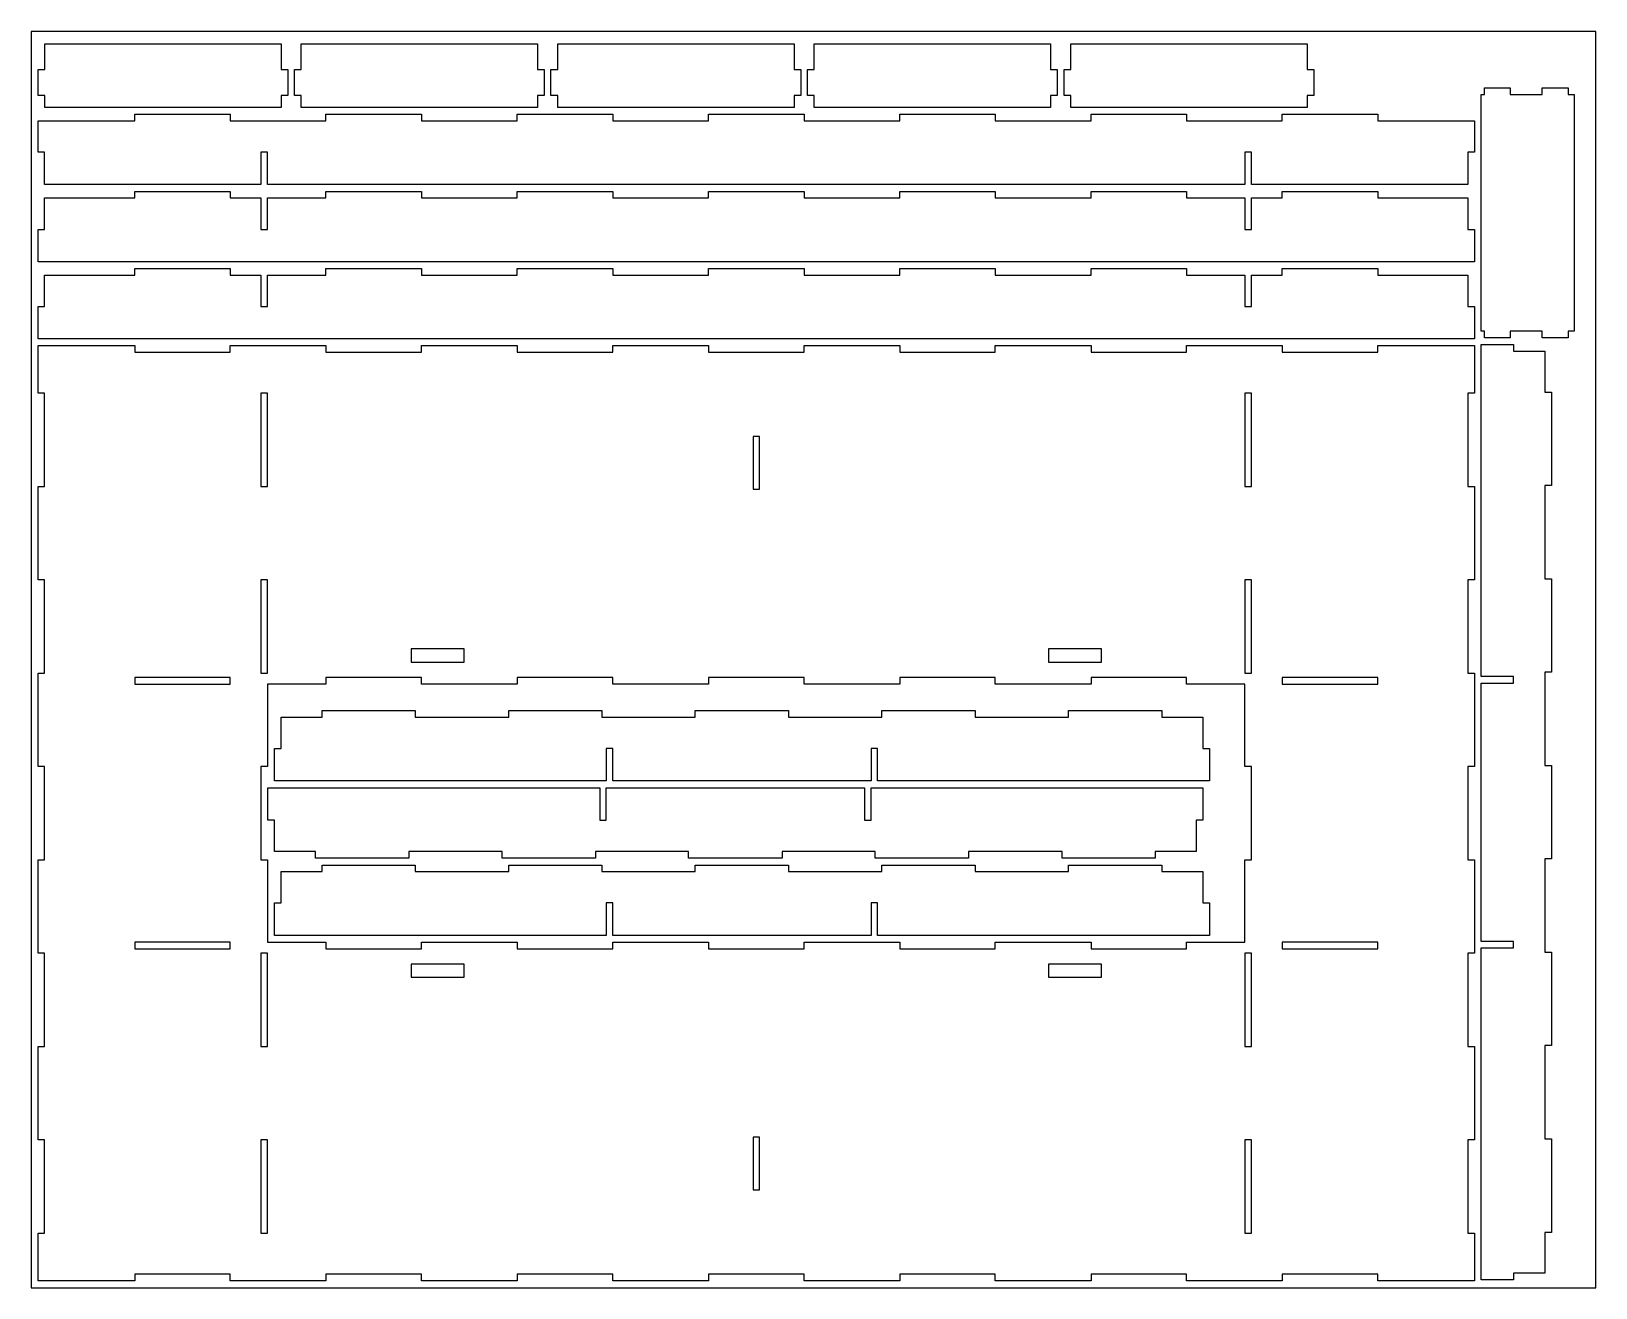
# Model space of a CAD drawing. Extents: x 0 to 1089, y 0 to 874.
import ezdxf

# ---------------------------------------------------------------- set-up
doc = ezdxf.new("R2010")
doc.units = 0
doc.header["$MEASUREMENT"] = 0
doc.layers.add('DEFAULT', color=1, linetype='Continuous')

msp = doc.modelspace()

# ---------------------------------------------------------------- linework, layer by layer
at = {"color": 5}
msp.add_lwpolyline([(0, 0), (1088.6, 0), (1088.6, 873.9), (0, 873.9)], close=True, dxfattribs=at)
at = {"layer": 'DEFAULT'}
for p, q in [((9.4, 847.3), (9.4, 865.2)), ((9.4, 865.2), (173.9, 865.2)), ((173.9, 865.2), (173.9, 847.3)), ((187.7, 847.3), (187.7, 865.2)), ((187.7, 865.2), (352.3, 865.2)), ((352.3, 865.2), (352.3, 847.3)), ((366.3, 847.3), (366.3, 865.2)), ((366.3, 865.2), (530.8, 865.2)), ((530.8, 865.2), (530.8, 847.3)), ((544.8, 847.3), (544.8, 865.2)), ((544.8, 865.2), (709.3, 865.2)), ((709.3, 865.2), (709.3, 847.3)), ((723.3, 847.3), (723.3, 865.2)), ((723.3, 865.2), (887.8, 865.2)), ((887.8, 865.2), (887.8, 847.3)), ((4.7, 829.3), (4.7, 847.3)), ((4.7, 847.3), (9.4, 847.3)), ((173.9, 847.3), (178.5, 847.3)), ((178.5, 847.3), (178.5, 829.3)), ((183.1, 829.3), (183.1, 847.3)), ((183.1, 847.3), (187.7, 847.3)), ((352.3, 847.3), (356.9, 847.3)), ((356.9, 847.3), (356.9, 829.3)), ((361.6, 829.3), (361.6, 847.3)), ((361.6, 847.3), (366.3, 847.3)), ((530.8, 847.3), (535.4, 847.3)), ((535.4, 847.3), (535.4, 829.3)), ((540.1, 829.3), (540.1, 847.3)), ((540.1, 847.3), (544.8, 847.3)), ((709.3, 847.3), (713.9, 847.3)), ((713.9, 847.3), (713.9, 829.3)), ((718.6, 829.3), (718.6, 847.3)), ((718.6, 847.3), (723.3, 847.3)), ((887.8, 847.3), (892.4, 847.3)), ((892.4, 847.3), (892.4, 829.3)), ((9.4, 829.3), (4.7, 829.3)), ((9.4, 820.9), (9.4, 829.3)), ((178.5, 829.3), (173.9, 829.3)), ((173.9, 829.3), (173.9, 820.9)), ((187.7, 829.3), (183.1, 829.3)), ((187.7, 820.9), (187.7, 829.3)), ((356.9, 829.3), (352.3, 829.3)), ((352.3, 829.3), (352.3, 820.9)), ((366.3, 829.3), (361.6, 829.3)), ((366.3, 820.9), (366.3, 829.3)), ((535.4, 829.3), (530.8, 829.3)), ((530.8, 829.3), (530.8, 820.9)), ((544.8, 829.3), (540.1, 829.3)), ((544.8, 820.9), (544.8, 829.3)), ((713.9, 829.3), (709.3, 829.3)), ((709.3, 829.3), (709.3, 820.9)), ((723.3, 829.3), (718.6, 829.3)), ((723.3, 820.9), (723.3, 829.3)), ((892.4, 829.3), (887.8, 829.3)), ((887.8, 829.3), (887.8, 820.9)), ((1008.8, 665.4), (1008.8, 830)), ((1008.8, 830), (1011.2, 830)), ((1011.2, 830), (1011.2, 834.6)), ((1011.2, 834.6), (1029.1, 834.6)), ((1029.1, 834.6), (1029.1, 830)), ((1029.1, 830), (1051.4, 830)), ((1051.4, 830), (1051.4, 834.6)), ((1051.4, 834.6), (1069.4, 834.6)), ((1069.4, 834.6), (1069.4, 830)), ((1069.4, 830), (1073.5, 830)), ((1073.5, 830), (1073.5, 665.4)), ((173.9, 820.9), (9.4, 820.9)), ((352.3, 820.9), (187.7, 820.9)), ((530.8, 820.9), (366.3, 820.9)), ((709.3, 820.9), (544.8, 820.9)), ((887.8, 820.9), (723.3, 820.9)), ((4.7, 811.7), (72, 811.7)), ((4.7, 789.9), (4.7, 811.7)), ((72, 811.7), (72, 816.3)), ((72, 816.3), (138.5, 816.3)), ((138.5, 816.3), (138.5, 811.7)), ((138.5, 811.7), (205, 811.7)), ((205, 811.7), (205, 816.3)), ((205, 816.3), (271.6, 816.3)), ((271.6, 816.3), (271.6, 811.7)), ((271.6, 811.7), (338.1, 811.7)), ((338.1, 811.7), (338.1, 816.3)), ((338.1, 816.3), (404.7, 816.3)), ((404.7, 816.3), (404.7, 811.7)), ((404.7, 811.7), (471.2, 811.7)), ((471.2, 811.7), (471.2, 816.3)), ((471.2, 816.3), (537.8, 816.3)), ((537.8, 816.3), (537.8, 811.7)), ((537.8, 811.7), (604.3, 811.7)), ((604.3, 811.7), (604.3, 816.3)), ((604.3, 816.3), (670.8, 816.3)), ((670.8, 816.3), (670.8, 811.7)), ((670.8, 811.7), (737.4, 811.7)), ((737.4, 811.7), (737.4, 816.3)), ((737.4, 816.3), (803.9, 816.3)), ((803.9, 816.3), (803.9, 811.7)), ((803.9, 811.7), (870.5, 811.7)), ((870.5, 811.7), (870.5, 816.3)), ((870.5, 816.3), (937, 816.3)), ((937, 816.3), (937, 811.7)), ((937, 811.7), (1004.2, 811.7)), ((1004.2, 811.7), (1004.2, 789.9)), ((9.3, 789.9), (4.7, 789.9)), ((9.3, 767.3), (9.3, 789.9)), ((164.4, 789.9), (159.8, 789.9)), ((159.8, 789.9), (159.8, 767.3)), ((164.4, 767.3), (164.4, 789.9)), ((849.1, 789.9), (844.5, 789.9)), ((844.5, 789.9), (844.5, 767.3)), ((849.1, 767.3), (849.1, 789.9)), ((1004.2, 789.9), (999.6, 789.9)), ((999.6, 789.9), (999.6, 767.3)), ((159.8, 767.3), (9.3, 767.3)), ((72, 758), (72, 762.6)), ((72, 762.6), (138.5, 762.6)), ((138.5, 762.6), (138.5, 758)), ((844.5, 767.3), (164.4, 767.3)), ((205, 758), (205, 762.6)), ((205, 762.6), (271.6, 762.6)), ((271.6, 762.6), (271.6, 758)), ((338.1, 758), (338.1, 762.6)), ((338.1, 762.6), (404.7, 762.6)), ((404.7, 762.6), (404.7, 758)), ((471.2, 758), (471.2, 762.6)), ((471.2, 762.6), (537.8, 762.6)), ((537.8, 762.6), (537.8, 758)), ((604.3, 758), (604.3, 762.6)), ((604.3, 762.6), (670.8, 762.6)), ((670.8, 762.6), (670.8, 758)), ((737.4, 758), (737.4, 762.6)), ((737.4, 762.6), (803.9, 762.6)), ((803.9, 762.6), (803.9, 758)), ((999.6, 767.3), (849.1, 767.3)), ((870.5, 758), (870.5, 762.6)), ((870.5, 762.6), (937, 762.6)), ((937, 762.6), (937, 758)), ((9.3, 758), (72, 758)), ((9.3, 736.1), (9.3, 758)), ((138.5, 758), (159.8, 758)), ((159.8, 758), (159.8, 736.1)), ((164.4, 736.1), (164.4, 758)), ((164.4, 758), (205, 758)), ((271.6, 758), (338.1, 758)), ((404.7, 758), (471.2, 758)), ((537.8, 758), (604.3, 758)), ((670.8, 758), (737.4, 758)), ((803.9, 758), (844.5, 758)), ((844.5, 758), (844.5, 736.1)), ((849.1, 736.1), (849.1, 758)), ((849.1, 758), (870.5, 758)), ((937, 758), (999.6, 758)), ((999.6, 758), (999.6, 736.1)), ((4.7, 713.6), (4.7, 736.1)), ((4.7, 736.1), (9.3, 736.1)), ((159.8, 736.1), (164.4, 736.1)), ((844.5, 736.1), (849.1, 736.1)), ((999.6, 736.1), (1004.2, 736.1)), ((1004.2, 736.1), (1004.2, 713.6)), ((1004.2, 713.6), (4.7, 713.6)), ((72, 704.4), (72, 709)), ((72, 709), (138.5, 709)), ((138.5, 709), (138.5, 704.4)), ((205, 704.4), (205, 709)), ((205, 709), (271.6, 709)), ((271.6, 709), (271.6, 704.4)), ((338.1, 704.4), (338.1, 709)), ((338.1, 709), (404.7, 709)), ((404.7, 709), (404.7, 704.4)), ((471.2, 704.4), (471.2, 709)), ((471.2, 709), (537.8, 709)), ((537.8, 709), (537.8, 704.4)), ((604.3, 704.4), (604.3, 709)), ((604.3, 709), (670.8, 709)), ((670.8, 709), (670.8, 704.4)), ((737.4, 704.4), (737.4, 709)), ((737.4, 709), (803.9, 709)), ((803.9, 709), (803.9, 704.4)), ((870.5, 704.4), (870.5, 709)), ((870.5, 709), (937, 709)), ((937, 709), (937, 704.4)), ((9.3, 704.4), (72, 704.4)), ((9.3, 682.6), (9.3, 704.4)), ((138.5, 704.4), (159.8, 704.4)), ((159.8, 704.4), (159.8, 682.6)), ((164.4, 682.6), (164.4, 704.4)), ((164.4, 704.4), (205, 704.4)), ((271.6, 704.4), (338.1, 704.4)), ((404.7, 704.4), (471.2, 704.4)), ((537.8, 704.4), (604.3, 704.4)), ((670.8, 704.4), (737.4, 704.4)), ((803.9, 704.4), (844.5, 704.4)), ((844.5, 704.4), (844.5, 682.6)), ((849.1, 682.6), (849.1, 704.4)), ((849.1, 704.4), (870.5, 704.4)), ((937, 704.4), (999.6, 704.4)), ((999.6, 704.4), (999.6, 682.6)), ((4.7, 660), (4.7, 682.6)), ((4.7, 682.6), (9.3, 682.6)), ((159.8, 682.6), (164.4, 682.6)), ((844.5, 682.6), (849.1, 682.6)), ((999.6, 682.6), (1004.2, 682.6)), ((1004.2, 682.6), (1004.2, 660)), ((1011.2, 665.4), (1008.8, 665.4)), ((1011.2, 660.8), (1011.2, 665.4)), ((1051.4, 665.4), (1029.1, 665.4)), ((1029.1, 665.4), (1029.1, 660.8)), ((1051.4, 660.8), (1051.4, 665.4)), ((1073.5, 665.4), (1069.4, 665.4)), ((1069.4, 665.4), (1069.4, 660.8)), ((1004.2, 660), (4.7, 660)), ((4.7, 655.4), (72, 655.4)), ((4.7, 622.3), (4.7, 655.4)), ((72, 655.4), (72, 650.8)), ((138.5, 650.8), (138.5, 655.4)), ((138.5, 655.4), (205, 655.4)), ((205, 655.4), (205, 650.8)), ((271.6, 650.8), (271.6, 655.4)), ((271.6, 655.4), (338.1, 655.4)), ((338.1, 655.4), (338.1, 650.8)), ((404.7, 650.8), (404.7, 655.4)), ((404.7, 655.4), (471.2, 655.4)), ((471.2, 655.4), (471.2, 650.8)), ((537.8, 650.8), (537.8, 655.4)), ((537.8, 655.4), (604.3, 655.4)), ((604.3, 655.4), (604.3, 650.8)), ((670.8, 650.8), (670.8, 655.4)), ((670.8, 655.4), (737.4, 655.4)), ((737.4, 655.4), (737.4, 650.8)), ((803.9, 650.8), (803.9, 655.4)), ((803.9, 655.4), (870.5, 655.4)), ((870.5, 655.4), (870.5, 650.8)), ((937, 650.8), (937, 655.4)), ((937, 655.4), (1004.2, 655.4)), ((1004.2, 655.4), (1004.2, 622.3)), ((1008.8, 425.1), (1008.8, 656.1)), ((1008.8, 656.1), (1031.4, 656.1)), ((1029.1, 660.8), (1011.2, 660.8)), ((1031.4, 656.1), (1031.4, 651.5)), ((1069.4, 660.8), (1051.4, 660.8)), ((72, 650.8), (138.5, 650.8)), ((205, 650.8), (271.6, 650.8)), ((338.1, 650.8), (404.7, 650.8)), ((471.2, 650.8), (537.8, 650.8)), ((604.3, 650.8), (670.8, 650.8)), ((737.4, 650.8), (803.9, 650.8)), ((870.5, 650.8), (937, 650.8)), ((1031.4, 651.5), (1053.2, 651.5)), ((1053.2, 651.5), (1053.2, 622.9)), ((9.3, 622.3), (4.7, 622.3)), ((9.3, 557.3), (9.3, 622.3)), ((159.8, 622.3), (159.8, 557.3)), ((164.4, 622.3), (159.8, 622.3)), ((164.4, 557.3), (164.4, 622.3)), ((844.5, 622.3), (844.5, 557.3)), ((849.1, 622.3), (844.5, 622.3)), ((849.1, 557.3), (849.1, 622.3)), ((1004.2, 622.3), (999.6, 622.3)), ((999.6, 622.3), (999.6, 557.3)), ((1053.2, 622.9), (1057.8, 622.9)), ((1057.8, 622.9), (1057.8, 558)), ((502.2, 592.1), (502.2, 555.4)), ((506.8, 592.1), (502.2, 592.1)), ((506.8, 555.4), (506.8, 592.1)), ((4.7, 492.4), (4.7, 557.3)), ((4.7, 557.3), (9.3, 557.3)), ((159.8, 557.3), (164.4, 557.3)), ((502.2, 555.4), (506.8, 555.4)), ((844.5, 557.3), (849.1, 557.3)), ((999.6, 557.3), (1004.2, 557.3)), ((1004.2, 557.3), (1004.2, 492.4)), ((1057.8, 558), (1053.2, 558)), ((1053.2, 558), (1053.2, 493)), ((9.3, 492.4), (4.7, 492.4)), ((9.3, 427.5), (9.3, 492.4)), ((159.8, 492.4), (159.8, 427.5)), ((164.4, 492.4), (159.8, 492.4)), ((164.4, 427.5), (164.4, 492.4)), ((844.5, 492.4), (844.5, 427.5)), ((849.1, 492.4), (844.5, 492.4)), ((849.1, 427.5), (849.1, 492.4)), ((1004.2, 492.4), (999.6, 492.4)), ((999.6, 492.4), (999.6, 427.5)), ((1053.2, 493), (1057.8, 493)), ((1057.8, 493), (1057.8, 428.1)), ((264.3, 444.3), (264.3, 435.1)), ((301.1, 444.3), (264.3, 444.3)), ((301.1, 435.1), (301.1, 444.3)), ((707.9, 444.3), (707.9, 435.1)), ((744.7, 444.3), (707.9, 444.3)), ((744.7, 435.1), (744.7, 444.3)), ((4.7, 362.5), (4.7, 427.5)), ((4.7, 427.5), (9.3, 427.5)), ((159.8, 427.5), (164.4, 427.5)), ((264.3, 435.1), (301.1, 435.1)), ((707.9, 435.1), (744.7, 435.1)), ((844.5, 427.5), (849.1, 427.5)), ((999.6, 427.5), (1004.2, 427.5)), ((1004.2, 427.5), (1004.2, 362.5)), ((1031.4, 425.1), (1008.8, 425.1)), ((1031.4, 420.5), (1031.4, 425.1)), ((1057.8, 428.1), (1053.2, 428.1)), ((1053.2, 428.1), (1053.2, 363.2)), ((72, 424.4), (72, 419.8)), ((138.5, 424.4), (72, 424.4)), ((72, 419.8), (138.5, 419.8)), ((138.5, 419.8), (138.5, 424.4)), ((205, 419.8), (164.4, 419.8)), ((164.4, 419.8), (164.4, 362.5)), ((271.6, 424.4), (205, 424.4)), ((205, 424.4), (205, 419.8)), ((271.6, 419.8), (271.6, 424.4)), ((338.1, 419.8), (271.6, 419.8)), ((404.7, 424.4), (338.1, 424.4)), ((338.1, 424.4), (338.1, 419.8)), ((404.7, 419.8), (404.7, 424.4)), ((471.2, 419.8), (404.7, 419.8)), ((537.8, 424.4), (471.2, 424.4)), ((471.2, 424.4), (471.2, 419.8)), ((537.8, 419.8), (537.8, 424.4)), ((604.3, 419.8), (537.8, 419.8)), ((670.8, 424.4), (604.3, 424.4)), ((604.3, 424.4), (604.3, 419.8)), ((670.8, 419.8), (670.8, 424.4)), ((737.4, 419.8), (670.8, 419.8)), ((803.9, 424.4), (737.4, 424.4)), ((737.4, 424.4), (737.4, 419.8)), ((803.9, 419.8), (803.9, 424.4)), ((844.5, 419.8), (803.9, 419.8)), ((844.5, 362.5), (844.5, 419.8)), ((870.5, 424.4), (870.5, 419.8)), ((937, 424.4), (870.5, 424.4)), ((870.5, 419.8), (937, 419.8)), ((937, 419.8), (937, 424.4)), ((1008.8, 240.9), (1008.8, 420.5)), ((1008.8, 420.5), (1031.4, 420.5)), ((173.8, 396.9), (202.3, 396.9)), ((173.8, 375), (173.8, 396.9)), ((202.3, 396.9), (202.3, 401.5)), ((202.3, 401.5), (267.2, 401.5)), ((267.2, 401.5), (267.2, 396.9)), ((267.2, 396.9), (332.2, 396.9)), ((332.2, 396.9), (332.2, 401.5)), ((332.2, 401.5), (397.1, 401.5)), ((397.1, 401.5), (397.1, 396.9)), ((397.1, 396.9), (462, 396.9)), ((462, 396.9), (462, 401.5)), ((462, 401.5), (527, 401.5)), ((527, 401.5), (527, 396.9)), ((527, 396.9), (591.9, 396.9)), ((591.9, 396.9), (591.9, 401.5)), ((591.9, 401.5), (656.8, 401.5)), ((656.8, 401.5), (656.8, 396.9)), ((656.8, 396.9), (721.8, 396.9)), ((721.8, 396.9), (721.8, 401.5)), ((721.8, 401.5), (786.7, 401.5)), ((786.7, 401.5), (786.7, 396.9)), ((786.7, 396.9), (815.2, 396.9)), ((815.2, 396.9), (815.2, 375)), ((169.2, 352.5), (169.2, 375)), ((169.2, 375), (173.8, 375)), ((404.7, 375), (400.1, 375)), ((400.1, 375), (400.1, 352.5)), ((404.7, 352.5), (404.7, 375)), ((588.9, 375), (584.3, 375)), ((584.3, 375), (584.3, 352.5)), ((588.9, 352.5), (588.9, 375)), ((815.2, 375), (819.8, 375)), ((819.8, 375), (819.8, 352.5)), ((9.3, 362.5), (4.7, 362.5)), ((9.3, 297.6), (9.3, 362.5)), ((164.4, 362.5), (159.8, 362.5)), ((159.8, 362.5), (159.8, 297.6)), ((849.1, 362.5), (844.5, 362.5)), ((849.1, 297.6), (849.1, 362.5)), ((1004.2, 362.5), (999.6, 362.5)), ((999.6, 362.5), (999.6, 297.6)), ((1053.2, 363.2), (1057.8, 363.2)), ((1057.8, 363.2), (1057.8, 298.2)), ((400.1, 352.5), (169.2, 352.5)), ((584.3, 352.5), (404.7, 352.5)), ((819.8, 352.5), (588.9, 352.5)), ((164.6, 325.2), (164.6, 347.8)), ((164.6, 347.8), (395.5, 347.8)), ((395.5, 347.8), (395.5, 325.2)), ((400.1, 325.2), (400.1, 347.8)), ((400.1, 347.8), (579.7, 347.8)), ((579.7, 347.8), (579.7, 325.2)), ((584.3, 325.2), (584.3, 347.8)), ((584.3, 347.8), (815.2, 347.8)), ((815.2, 347.8), (815.2, 325.2)), ((169.2, 325.2), (164.6, 325.2)), ((169.2, 303.4), (169.2, 325.2)), ((395.5, 325.2), (400.1, 325.2)), ((579.7, 325.2), (584.3, 325.2)), ((815.2, 325.2), (810.6, 325.2)), ((810.6, 325.2), (810.6, 303.4)), ((4.7, 232.7), (4.7, 297.6)), ((4.7, 297.6), (9.3, 297.6)), ((159.8, 297.6), (164.4, 297.6)), ((164.4, 297.6), (164.4, 240.3)), ((197.7, 303.4), (169.2, 303.4)), ((197.7, 298.8), (197.7, 303.4)), ((262.6, 298.8), (197.7, 298.8)), ((202.3, 289.4), (202.3, 294)), ((202.3, 294), (267.2, 294)), ((327.6, 303.4), (262.6, 303.4)), ((262.6, 303.4), (262.6, 298.8)), ((267.2, 294), (267.2, 289.4)), ((327.6, 298.8), (327.6, 303.4)), ((392.5, 298.8), (327.6, 298.8)), ((332.2, 289.4), (332.2, 294)), ((332.2, 294), (397.1, 294)), ((457.4, 303.4), (392.5, 303.4)), ((392.5, 303.4), (392.5, 298.8)), ((397.1, 294), (397.1, 289.4)), ((457.4, 298.8), (457.4, 303.4)), ((522.4, 298.8), (457.4, 298.8)), ((462, 289.4), (462, 294)), ((462, 294), (527, 294)), ((587.3, 303.4), (522.4, 303.4)), ((522.4, 303.4), (522.4, 298.8)), ((527, 294), (527, 289.4)), ((587.3, 298.8), (587.3, 303.4)), ((652.2, 298.8), (587.3, 298.8)), ((591.9, 289.4), (591.9, 294)), ((591.9, 294), (656.8, 294)), ((717.2, 303.4), (652.2, 303.4)), ((652.2, 303.4), (652.2, 298.8)), ((656.8, 294), (656.8, 289.4)), ((717.2, 298.8), (717.2, 303.4)), ((782.1, 298.8), (717.2, 298.8)), ((721.8, 289.4), (721.8, 294)), ((721.8, 294), (786.7, 294)), ((810.6, 303.4), (782.1, 303.4)), ((782.1, 303.4), (782.1, 298.8)), ((786.7, 294), (786.7, 289.4)), ((844.5, 240.3), (844.5, 297.6)), ((844.5, 297.6), (849.1, 297.6)), ((999.6, 297.6), (1004.2, 297.6)), ((1004.2, 297.6), (1004.2, 232.7)), ((1057.8, 298.2), (1053.2, 298.2)), ((1053.2, 298.2), (1053.2, 233.3)), ((173.8, 289.4), (202.3, 289.4)), ((173.8, 267.6), (173.8, 289.4)), ((267.2, 289.4), (332.2, 289.4)), ((397.1, 289.4), (462, 289.4)), ((527, 289.4), (591.9, 289.4)), ((656.8, 289.4), (721.8, 289.4)), ((786.7, 289.4), (815.2, 289.4)), ((815.2, 289.4), (815.2, 267.6)), ((169.2, 245), (169.2, 267.6)), ((169.2, 267.6), (173.8, 267.6)), ((404.7, 267.6), (400.1, 267.6)), ((400.1, 267.6), (400.1, 245)), ((404.7, 245), (404.7, 267.6)), ((588.9, 267.6), (584.3, 267.6)), ((584.3, 267.6), (584.3, 245)), ((588.9, 245), (588.9, 267.6)), ((815.2, 267.6), (819.8, 267.6)), ((819.8, 267.6), (819.8, 245)), ((72, 240.3), (72, 235.7)), ((138.5, 240.3), (72, 240.3)), ((138.5, 235.7), (138.5, 240.3)), ((164.4, 240.3), (205, 240.3)), ((400.1, 245), (169.2, 245)), ((205, 240.3), (205, 235.7)), ((271.6, 235.7), (271.6, 240.3)), ((271.6, 240.3), (338.1, 240.3)), ((338.1, 240.3), (338.1, 235.7)), ((584.3, 245), (404.7, 245)), ((404.7, 235.7), (404.7, 240.3)), ((404.7, 240.3), (471.2, 240.3)), ((471.2, 240.3), (471.2, 235.7)), ((537.8, 235.7), (537.8, 240.3)), ((537.8, 240.3), (604.3, 240.3)), ((819.8, 245), (588.9, 245)), ((604.3, 240.3), (604.3, 235.7)), ((670.8, 235.7), (670.8, 240.3)), ((670.8, 240.3), (737.4, 240.3)), ((737.4, 240.3), (737.4, 235.7)), ((803.9, 235.7), (803.9, 240.3)), ((803.9, 240.3), (844.5, 240.3)), ((870.5, 240.3), (870.5, 235.7)), ((937, 240.3), (870.5, 240.3)), ((937, 235.7), (937, 240.3)), ((1031.4, 240.9), (1008.8, 240.9)), ((1031.4, 236.3), (1031.4, 240.9)), ((9.3, 232.7), (4.7, 232.7)), ((9.3, 167.8), (9.3, 232.7)), ((72, 235.7), (138.5, 235.7)), ((159.8, 232.7), (159.8, 167.8)), ((164.4, 232.7), (159.8, 232.7)), ((164.4, 167.8), (164.4, 232.7)), ((205, 235.7), (271.6, 235.7)), ((338.1, 235.7), (404.7, 235.7)), ((471.2, 235.7), (537.8, 235.7)), ((604.3, 235.7), (670.8, 235.7)), ((737.4, 235.7), (803.9, 235.7)), ((844.5, 232.7), (844.5, 167.8)), ((849.1, 232.7), (844.5, 232.7)), ((849.1, 167.8), (849.1, 232.7)), ((870.5, 235.7), (937, 235.7)), ((1004.2, 232.7), (999.6, 232.7)), ((999.6, 232.7), (999.6, 167.8)), ((1008.8, 5.4), (1008.8, 236.3)), ((1008.8, 236.3), (1031.4, 236.3)), ((1053.2, 233.3), (1057.8, 233.3)), ((1057.8, 233.3), (1057.8, 168.4)), ((264.3, 225.1), (264.3, 215.9)), ((301.1, 225.1), (264.3, 225.1)), ((301.1, 215.9), (301.1, 225.1)), ((707.9, 225.1), (707.9, 215.9)), ((744.7, 225.1), (707.9, 225.1)), ((744.7, 215.9), (744.7, 225.1)), ((264.3, 215.9), (301.1, 215.9)), ((707.9, 215.9), (744.7, 215.9)), ((4.7, 102.8), (4.7, 167.8)), ((4.7, 167.8), (9.3, 167.8)), ((159.8, 167.8), (164.4, 167.8)), ((844.5, 167.8), (849.1, 167.8)), ((999.6, 167.8), (1004.2, 167.8)), ((1004.2, 167.8), (1004.2, 102.8)), ((1057.8, 168.4), (1053.2, 168.4)), ((1053.2, 168.4), (1053.2, 103.5)), ((9.3, 102.8), (4.7, 102.8)), ((9.3, 37.9), (9.3, 102.8)), ((159.8, 102.8), (159.8, 37.9)), ((164.4, 102.8), (159.8, 102.8)), ((164.4, 37.9), (164.4, 102.8)), ((502.2, 104.8), (502.2, 68)), ((506.8, 104.8), (502.2, 104.8)), ((506.8, 68), (506.8, 104.8)), ((844.5, 102.8), (844.5, 37.9)), ((849.1, 102.8), (844.5, 102.8)), ((849.1, 37.9), (849.1, 102.8)), ((1004.2, 102.8), (999.6, 102.8)), ((999.6, 102.8), (999.6, 37.9)), ((1053.2, 103.5), (1057.8, 103.5)), ((1057.8, 103.5), (1057.8, 38.5)), ((502.2, 68), (506.8, 68)), ((4.7, 4.7), (4.7, 37.9)), ((4.7, 37.9), (9.3, 37.9)), ((159.8, 37.9), (164.4, 37.9)), ((844.5, 37.9), (849.1, 37.9)), ((999.6, 37.9), (1004.2, 37.9)), ((1004.2, 37.9), (1004.2, 4.7)), ((1057.8, 38.5), (1053.2, 38.5)), ((1053.2, 38.5), (1053.2, 10)), ((72, 4.7), (4.7, 4.7)), ((138.5, 9.3), (72, 9.3)), ((72, 9.3), (72, 4.7)), ((138.5, 4.7), (138.5, 9.3)), ((205, 4.7), (138.5, 4.7)), ((271.6, 9.3), (205, 9.3)), ((205, 9.3), (205, 4.7)), ((271.6, 4.7), (271.6, 9.3)), ((338.1, 4.7), (271.6, 4.7)), ((404.7, 9.3), (338.1, 9.3)), ((338.1, 9.3), (338.1, 4.7)), ((404.7, 4.7), (404.7, 9.3)), ((471.2, 4.7), (404.7, 4.7)), ((537.8, 9.3), (471.2, 9.3)), ((471.2, 9.3), (471.2, 4.7)), ((537.8, 4.7), (537.8, 9.3)), ((604.3, 4.7), (537.8, 4.7)), ((670.8, 9.3), (604.3, 9.3)), ((604.3, 9.3), (604.3, 4.7)), ((670.8, 4.7), (670.8, 9.3)), ((737.4, 4.7), (670.8, 4.7)), ((803.9, 9.3), (737.4, 9.3)), ((737.4, 9.3), (737.4, 4.7)), ((803.9, 4.7), (803.9, 9.3)), ((870.5, 4.7), (803.9, 4.7)), ((937, 9.3), (870.5, 9.3)), ((870.5, 9.3), (870.5, 4.7)), ((937, 4.7), (937, 9.3)), ((1004.2, 4.7), (937, 4.7)), ((1031.4, 5.4), (1008.8, 5.4)), ((1053.2, 10), (1031.4, 10)), ((1031.4, 10), (1031.4, 5.4))]:
    msp.add_line(p, q, dxfattribs=at)

doc.saveas('drawing.dxf')
